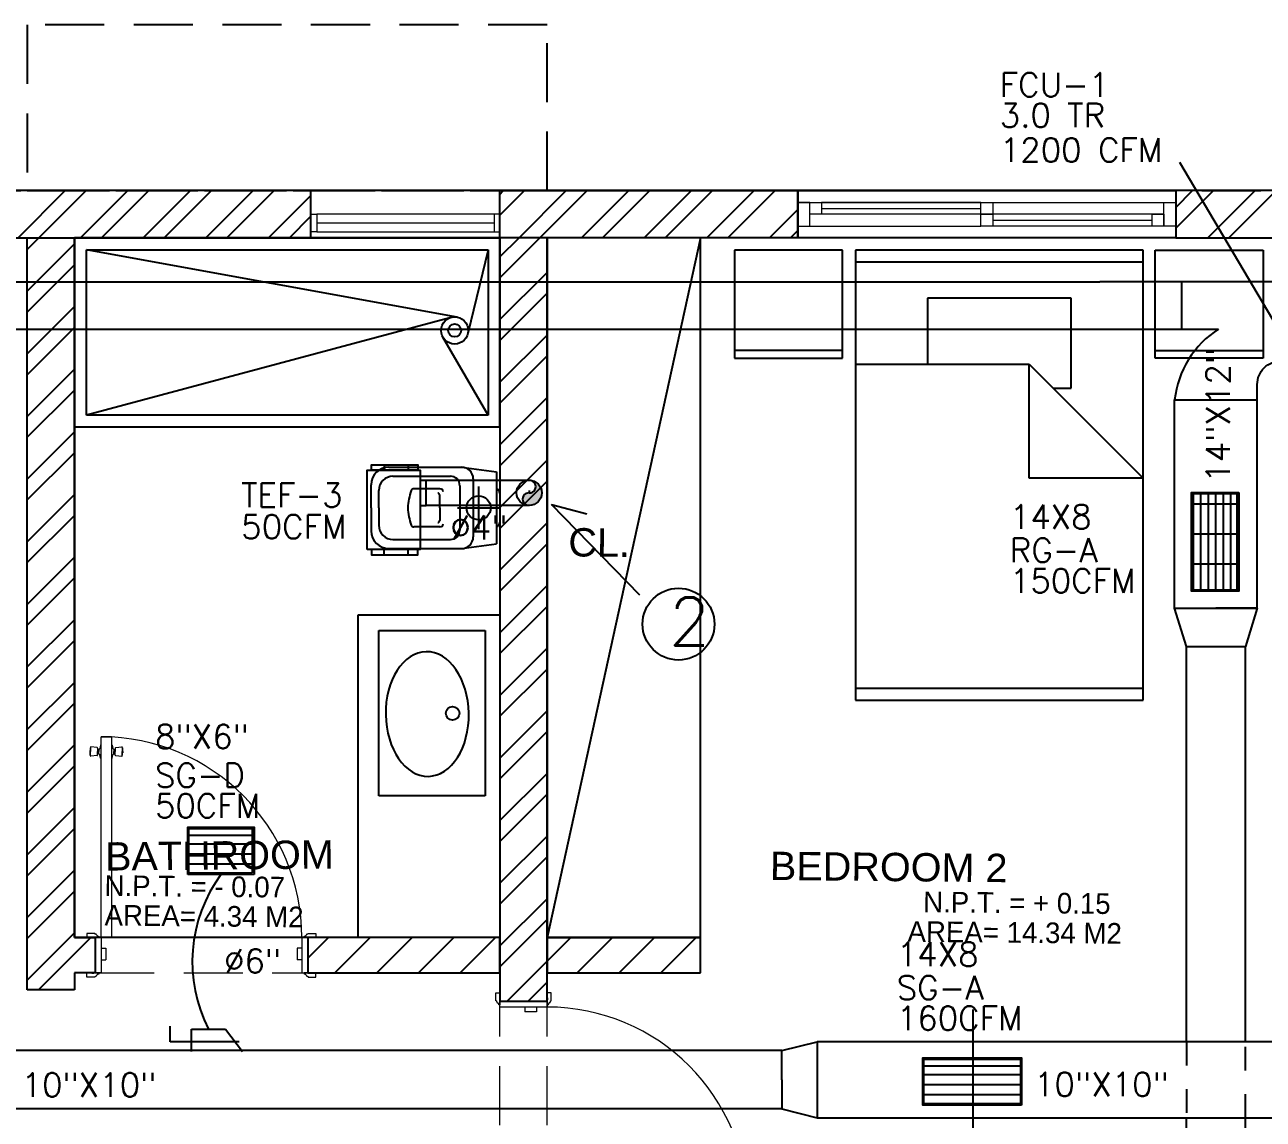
# Model space of a CAD drawing. Header units: millimetres. Extents: x 1591 to 1638, y 1324 to 1492.
# Drawn here: x 1609.23 to 1614.47, y 1455.5 to 1460.13 of the extents above; entities that cross this region are included whole.
import ezdxf

# ---------------------------------------------------------------- set-up
doc = ezdxf.new("R2010")
doc.units = ezdxf.units.MM
doc.linetypes.add('HIDDEN', pattern=[0.375, 0.25, -0.125])
doc.linetypes.add('PLANTAS$0$HIDDEN', pattern=[0.375, 0.25, -0.125])
for name, color, linetype in [('AA', 7, 'Continuous'), ('Li-Proyecciones', 40, 'HIDDEN'), ('Mo-Aparatos Sanitarios', 9, 'Continuous'), ('Mu-0.15', 63, 'Continuous'), ('Mu-0.20', 5, 'Continuous'), ('Mu-Alfeizar', 141, 'Continuous'), ('TEXTS', 1, 'Continuous'), ('Tx-Espacio', 7, 'Continuous')]:
    doc.layers.add(name, color=color, linetype=linetype)
doc.layers.add('Ha-Muros 0.15', color=7, linetype='Continuous', true_color=0x8c8c8c)
doc.layers.add('Ha-Muros 0.20', color=7, linetype='Continuous', true_color=0x8c8c8c)
for name, color, linetype, lineweight in [('JAMBA', 1, 'HIDDEN', 15), ('muro bajo', 123, 'Continuous', 9), ('PUERTAS', 3, 'Continuous', 20), ('Ventanas', 3, 'Continuous', 13)]:
    doc.layers.add(name, color=color, linetype=linetype, lineweight=lineweight)
doc.styles.add('CHICO', font='stylu.ttf')
doc.styles.add('GORDITA', font='swissek.ttf')
doc.styles.add('TEXTS', font='romans9.shx')
doc.linetypes.add('BATTING', pattern='A,0.00254,-2.54,[134,ltypeshp.shx,S=2.54,R=0,X=-2.54,Y=0],-5.08,[134,ltypeshp.shx,S=2.54,R=180,X=2.54,Y=0],-2.54', length=10.16254)

# ---------------------------------------------------------------- blocks, each defined once
blk = doc.blocks.new('A$Cec5ab6e8')
at = {"color": 9, "linetype": 'Continuous', "true_color": 0xc7c8ca, "extrusion": (-3.67388e-16, -1, 0)}
for p, q in [((23.7672, 19.9277), (23.31, 19.9277)), ((23.7672, 19.5026), (23.31, 19.5026)), ((23.31, 19.4705), (23.7672, 19.4705))]:
    blk.add_line(p, q, dxfattribs=at)
at = {"color": 9, "linetype": 'Continuous', "true_color": 0xc7c8ca, "extrusion": (-1, 3.67388e-16, 0)}
for p, q in [((23.31, 19.9277), (23.31, 19.4705)), ((23.31, 19.9277), (23.31, 19.9277)), ((23.7672, 19.9277), (23.7672, 19.9277))]:
    blk.add_line(p, q, dxfattribs=at)
at = {"color": 9, "linetype": 'Continuous', "true_color": 0xc7c8ca}
for p, q in [((23.7672, 19.4705), (23.7672, 19.9277)), ((25.0912, 19.4705), (25.0912, 19.9277))]:
    blk.add_line(p, q, dxfattribs=at)
at = {"color": 9, "true_color": 0xc7c8ca}
for p, q in [((25.0412, 19.9277), (23.822, 19.9277)), ((23.822, 19.9277), (23.822, 18.0227)), ((25.0412, 18.0227), (25.0412, 19.9277)), ((25.0412, 19.8769), (23.822, 19.8769)), ((24.7364, 19.7245), (24.1268, 19.7245)), ((24.1268, 19.7245), (24.1268, 19.4451)), ((24.7364, 19.3435), (24.7364, 19.7245)), ((23.822, 19.4451), (24.5586, 19.4451)), ((24.5586, 19.4451), (25.0412, 18.9625)), ((24.5586, 18.9625), (24.5586, 19.4451)), ((24.6602, 19.3435), (24.7364, 19.3435)), ((21.847, 19.0094), (22.1541, 19.0094)), ((22.1541, 19.0094), (22.302, 18.9894)), ((22.302, 18.9894), (22.302, 18.6844)), ((21.772, 18.8369), (21.772, 18.9344)), ((21.8642, 18.9708), (22.1073, 18.9708)), ((22.1473, 18.9308), (22.1473, 18.743)), ((22.2041, 18.9594), (22.2041, 18.7144)), ((25.0412, 18.9625), (24.5586, 18.9625)), ((21.8042, 18.8369), (21.8042, 18.9108)), ((22.0625, 18.9173), (21.9526, 18.9173)), ((22.0626, 18.8374), (22.0626, 18.8908)), ((22.227, 18.9269), (22.227, 18.7469)), ((22.3166, 18.8982), (22.3166, 18.7757)), ((21.772, 18.8369), (21.772, 18.7394)), ((21.8042, 18.8369), (21.8042, 18.763)), ((22.0626, 18.8364), (22.0626, 18.7831)), ((22.137, 18.8369), (22.317, 18.8369)), ((22.0625, 18.7566), (21.9526, 18.7566)), ((21.8642, 18.703), (22.1073, 18.703)), ((22.1541, 18.6644), (22.302, 18.6844)), ((21.847, 18.6644), (22.1541, 18.6644)), ((23.822, 18.0735), (25.0412, 18.0735)), ((23.822, 18.0227), (25.0412, 18.0227))]:
    blk.add_line(p, q, dxfattribs=at)
at = {"color": 9, "linetype": 'Continuous', "true_color": 0xc7c8ca, "extrusion": (3.67388e-16, -1, 0)}
for p, q in [((25.0912, 19.9277), (25.5484, 19.9277)), ((25.0912, 19.5026), (25.5484, 19.5026)), ((25.5484, 19.4705), (25.0912, 19.4705))]:
    blk.add_line(p, q, dxfattribs=at)
at = {"color": 9, "linetype": 'Continuous', "true_color": 0xc7c8ca, "extrusion": (1, 3.67388e-16, 0)}
for p, q in [((25.0912, 19.9277), (25.0912, 19.9277)), ((25.5484, 19.9277), (25.5484, 19.4705)), ((25.5484, 19.9277), (25.5484, 19.9277))]:
    blk.add_line(p, q, dxfattribs=at)
at = {"color": 9, "true_color": 0xc7c8ca}
blk.add_circle((22.227, 18.8369), 0.051, dxfattribs=at)
for centre, radius, start, end in [((21.847, 18.9344), 0.075, 90, 180), ((22.1541, 18.9594), 0.05, 0, 90), ((21.8642, 18.9108), 0.06, 90, 180), ((22.1073, 18.9308), 0.04, 0, 90), ((22.2781, 18.8076), 0.3525, 162.9925, 175.1733), ((21.9526, 18.904), 0.0133, 90, 150), ((22.0544, 18.8908), 0.00815, 0.1738, 93.7164), ((22.0635, 18.9047), 0.0126, 0, 94.5391), ((22.2948, 18.8962), 0.0219, 5.0287, 70.7983), ((22.2781, 18.8663), 0.3525, 184.8267, 197.0075), ((22.0544, 18.7831), 0.00815, 266.2836, 359.8262), ((22.2948, 18.7776), 0.0219, 289.2017, 354.9713), ((21.847, 18.7394), 0.075, 180, 270), ((21.8642, 18.763), 0.06, 180, 270), ((21.9526, 18.7699), 0.0133, 210, 270), ((22.0635, 18.7692), 0.0126, 265.4609, 0), ((22.1073, 18.743), 0.04, 270, 0), ((22.1541, 18.7144), 0.05, 270, 0)]:
    blk.add_arc(centre, radius, start, end, dxfattribs=at)
at = {"layer": 'Defpoints', "color": 9, "true_color": 0xc7c8ca}
for p, q in [((29.8386, 20.18), (17.0386, 20.18)), ((20.516, 17.0179), (20.516, 19.9799)), ((20.516, 19.9799), (22.317, 19.9799)), ((22.317, 19.9799), (22.317, 17.0179)), ((22.317, 17.0179), (20.516, 17.0179))]:
    blk.add_line(p, q, dxfattribs=at)
at = {"layer": 'Ha-Muros 0.15', "color": 9, "linetype": 'Continuous', "true_color": 0xc7c8ca}
for p, q in [((21.5033, 16.9297, 0), (21.5915, 17.0179, 0)), ((21.6185, 16.8681, 0), (21.7682, 17.0179, 0)), ((21.7952, 16.8681, 0), (21.9449, 17.0178, 0)), ((21.9719, 16.868, 0), (22.1216, 17.0177, 0)), ((22.1486, 16.8679, 0), (22.2983, 17.0177, 0)), ((22.517, 16.9172, 0), (22.6177, 17.0179, 0)), ((22.6447, 16.8681, 0), (22.7944, 17.0178, 0)), ((22.8214, 16.868, 0), (22.9711, 17.0177, 0)), ((22.9981, 16.868, 0), (23.1478, 17.0177, 0))]:
    blk.add_line(p, q, dxfattribs=at)
at = {"layer": 'Ha-Muros 0.20', "color": 9, "linetype": 'Continuous', "true_color": 0xc7c8ca}
for p, q in [((20.2766, 19.9799, 0), (20.4766, 20.1799, 0)), ((20.365, 19.9799, 0), (20.565, 20.1799, 0)), ((20.5417, 19.9799, 0), (20.7417, 20.1799, 0)), ((20.6301, 19.9799, 0), (20.8301, 20.1799, 0)), ((20.8069, 19.9799, 0), (21.0069, 20.1799, 0)), ((20.8953, 19.9799, 0), (21.0953, 20.1799, 0)), ((21.0721, 19.9799, 0), (21.2721, 20.1799, 0)), ((21.1605, 19.9799, 0), (21.3605, 20.1799, 0)), ((21.3372, 19.9799, 0), (21.517, 20.1597, 0)), ((22.317, 20.1642, 0), (22.3327, 20.1799, 0)), ((22.317, 20.0758, 0), (22.4211, 20.1799, 0)), ((22.3979, 19.9799, 0), (22.5979, 20.1799, 0)), ((22.4863, 19.9799, 0), (22.6863, 20.1799, 0)), ((22.6631, 19.9799, 0), (22.8631, 20.1799, 0)), ((22.7514, 19.9799, 0), (22.9514, 20.1799, 0)), ((22.9282, 19.9799, 0), (23.1282, 20.1799, 0)), ((23.0166, 19.9799, 0), (23.2166, 20.1799, 0)), ((23.1934, 19.9799, 0), (23.3934, 20.1799, 0)), ((23.2818, 19.9799, 0), (23.4818, 20.1799, 0)), ((25.1788, 20.1091, 0), (25.2495, 20.1799, 0)), ((25.1788, 20.0208, 0), (25.3379, 20.1799, 0)), ((25.3147, 19.9799, 0), (25.5147, 20.1799, 0)), ((25.4031, 19.9799, 0), (25.6031, 20.1799, 0)), ((23.4586, 19.9799, 0), (23.5788, 20.1001, 0)), ((21.4256, 19.9799, 0), (21.517, 20.0713, 0)), ((20.316, 19.931, 0), (20.365, 19.9799, 0)), ((22.317, 19.899, 0), (22.3979, 19.9799, 0)), ((22.317, 19.8106, 0), (22.4863, 19.9799, 0)), ((23.5469, 19.9799, 0), (23.5788, 20.0117, 0)), ((20.316, 19.7542, 0), (20.516, 19.9542, 0)), ((20.316, 19.6658, 0), (20.516, 19.8658, 0)), ((22.317, 19.6339, 0), (22.517, 19.8339, 0)), ((22.317, 19.5455, 0), (22.517, 19.7455, 0)), ((20.316, 19.489, 0), (20.516, 19.689, 0)), ((20.316, 19.4006, 0), (20.516, 19.6006, 0)), ((22.317, 19.3687, 0), (22.517, 19.5687, 0)), ((22.317, 19.2803, 0), (22.517, 19.4803, 0)), ((20.316, 19.2239, 0), (20.516, 19.4239, 0)), ((20.316, 19.1355, 0), (20.516, 19.3355, 0)), ((22.317, 19.1035, 0), (22.517, 19.3035, 0)), ((22.317, 19.0151, 0), (22.517, 19.2151, 0)), ((20.316, 18.9587, 0), (20.516, 19.1587, 0)), ((20.316, 18.8703, 0), (20.516, 19.0703, 0)), ((22.317, 18.8384, 0), (22.517, 19.0384, 0)), ((22.317, 18.75, 0), (22.517, 18.95, 0)), ((20.316, 18.6935, 0), (20.516, 18.8935, 0)), ((20.316, 18.6052, 0), (20.516, 18.8052, 0)), ((22.317, 18.5732, 0), (22.517, 18.7732, 0)), ((22.317, 18.4848, 0), (22.517, 18.6848, 0)), ((20.316, 18.4284, 0), (20.516, 18.6284, 0)), ((20.316, 18.34, 0), (20.516, 18.54, 0)), ((22.317, 18.308, 0), (22.517, 18.508, 0)), ((22.317, 18.2197, 0), (22.517, 18.4197, 0)), ((20.316, 18.1632, 0), (20.516, 18.3632, 0)), ((20.316, 18.0748, 0), (20.516, 18.2748, 0)), ((22.317, 18.0429, 0), (22.517, 18.2429, 0)), ((22.317, 17.9545, 0), (22.517, 18.1545, 0)), ((20.316, 17.8981, 0), (20.516, 18.098, 0)), ((20.316, 17.8097, 0), (20.516, 18.0097, 0)), ((22.317, 17.7777, 0), (22.517, 17.9777, 0)), ((22.317, 17.6893, 0), (22.517, 17.8893, 0)), ((20.316, 17.6329, 0), (20.516, 17.8329, 0)), ((20.316, 17.5445, 0), (20.516, 17.7445, 0)), ((22.317, 17.5125, 0), (22.517, 17.7125, 0)), ((22.317, 17.4242, 0), (22.517, 17.6242, 0)), ((20.316, 17.3677, 0), (20.516, 17.5677, 0)), ((20.316, 17.2793, 0), (20.516, 17.4793, 0)), ((22.317, 17.2474, 0), (22.517, 17.4474, 0)), ((22.317, 17.159, 0), (22.517, 17.359, 0)), ((20.316, 17.1026, 0), (20.516, 17.3026, 0)), ((20.316, 17.0142, 0), (20.516, 17.2142, 0)), ((22.317, 16.9822, 0), (22.517, 17.1822, 0)), ((22.317, 16.8938, 0), (22.517, 17.0938, 0)), ((20.316, 16.8374, 0), (20.516, 17.0374, 0)), ((20.3635, 16.7964, 0), (20.585, 17.0179, 0)), ((22.3483, 16.7484, 0), (22.517, 16.9171, 0)), ((22.4367, 16.7484, 0), (22.517, 16.8287, 0))]:
    blk.add_line(p, q, dxfattribs=at)
at = {"layer": 'JAMBA', "color": 9, "true_color": 0xc7c8ca}
for p, q in [((20.6016, 17.0354), (20.5684, 17.0354)), ((20.5684, 17.0354), (20.5684, 17.0179)), ((20.5684, 17.0179), (20.587, 17.0179)), ((20.587, 17.0179), (20.5886, 17.0195)), ((20.5886, 17.0195), (20.5973, 17.0195)), ((20.5973, 17.0195), (20.5992, 17.0179)), ((20.5992, 17.0179), (20.6183, 17.0179)), ((20.6016, 17.0326), (20.6016, 17.0354)), ((20.6183, 17.0179), (20.6183, 17.0227)), ((21.4883, 17.0179), (21.4883, 17.0227)), ((21.5073, 17.0179), (21.4883, 17.0179)), ((21.505, 17.0326), (21.505, 17.0354)), ((21.505, 17.0354), (21.5382, 17.0354)), ((21.5093, 17.0195), (21.5073, 17.0179)), ((21.5179, 17.0195), (21.5093, 17.0195)), ((21.5195, 17.0179), (21.5179, 17.0195)), ((21.5382, 17.0179), (21.5195, 17.0179)), ((21.5382, 17.0354), (21.5382, 17.0179)), ((20.5684, 16.8505), (20.5684, 16.8679)), ((20.5684, 16.8679), (20.587, 16.8679)), ((20.6016, 16.8505), (20.5684, 16.8505)), ((20.587, 16.8679), (20.5886, 16.8664)), ((20.5886, 16.8664), (20.5973, 16.8664)), ((20.5973, 16.8664), (20.5992, 16.8679)), ((20.5992, 16.8679), (20.6183, 16.8679)), ((20.6016, 16.8533), (20.6016, 16.8505)), ((20.6183, 16.8679), (20.6183, 16.8632)), ((21.5073, 16.8679), (21.4883, 16.8679)), ((21.4883, 16.8679), (21.4883, 16.8632)), ((21.505, 16.8533), (21.505, 16.8505)), ((21.505, 16.8505), (21.5382, 16.8505)), ((21.5093, 16.8664), (21.5073, 16.8679)), ((21.5179, 16.8664), (21.5093, 16.8664)), ((21.5195, 16.8679), (21.5179, 16.8664)), ((21.5382, 16.8679), (21.5195, 16.8679)), ((21.5382, 16.8505), (21.5382, 16.8679)), ((22.2996, 16.75), (22.2996, 16.7833)), ((22.2996, 16.7833), (22.317, 16.7833)), ((22.317, 16.7833), (22.317, 16.7646)), ((22.5345, 16.7833), (22.517, 16.7833)), ((22.517, 16.7833), (22.517, 16.7646)), ((22.5345, 16.75), (22.5345, 16.7833)), ((22.3023, 16.75), (22.2996, 16.75)), ((22.317, 16.7334), (22.3123, 16.7334)), ((22.317, 16.7646), (22.3154, 16.763)), ((22.3154, 16.763), (22.3154, 16.7544)), ((22.3154, 16.7544), (22.317, 16.7524)), ((22.317, 16.7524), (22.317, 16.7334)), ((22.517, 16.7646), (22.5186, 16.763)), ((22.5186, 16.7544), (22.517, 16.7524)), ((22.517, 16.7524), (22.517, 16.7334)), ((22.517, 16.7334), (22.5218, 16.7334)), ((22.5186, 16.763), (22.5186, 16.7544)), ((22.5317, 16.75), (22.5345, 16.75))]:
    blk.add_line(p, q, dxfattribs=at)
for centre, radius, start, end in [((20.6028, 17.0251), 0.00758, 16.399, 99.136), ((20.6185, 17.0327), 0.00997, 212.7151, 268.8935), ((21.4881, 17.0327), 0.00997, 271.1065, 327.2849), ((21.5038, 17.0251), 0.00758, 80.864, 163.601), ((20.6028, 16.8607), 0.00758, 260.864, 343.601), ((20.6185, 16.8532), 0.00997, 91.1065, 147.2849), ((21.4881, 16.8532), 0.00997, 32.7151, 88.8935), ((21.5038, 16.8607), 0.00758, 196.399, 279.136), ((22.3098, 16.7488), 0.00758, 170.864, 253.601), ((22.3023, 16.7332), 0.00997, 1.1065, 57.2849), ((22.5318, 16.7332), 0.00997, 122.7151, 178.8935), ((22.5242, 16.7488), 0.00758, 286.399, 9.136)]:
    blk.add_arc(centre, radius, start, end, dxfattribs=at)
at = {"layer": 'Li-Proyecciones', "color": 9, "true_color": 0xc7c8ca}
for p, q in [((22.517, 20.8822), (20.316, 20.8822)), ((20.316, 20.8822), (20.316, 20.18)), ((22.517, 20.18), (22.517, 20.8822)), ((17.0386, 20.1799), (27.812, 20.18)), ((17.0386, 20.1799, 0), (27.6274, 20.18, 0)), ((20.316, 20.18), (22.517, 20.18))]:
    blk.add_line(p, q, dxfattribs=at)
at = {"layer": 'Mo-Aparatos Sanitarios', "color": 9, "true_color": 0xc7c8ca}
for p, q in [((22.317, 19.9799), (20.516, 19.9799)), ((20.516, 19.9799), (20.516, 19.1799)), ((22.317, 19.1799), (22.317, 19.9799)), ((23.167, 19.9799), (22.517, 19.9799)), ((22.517, 19.9799), (22.517, 17.0179)), ((23.167, 19.9799), (22.517, 17.0179)), ((23.1665, 17.0179), (23.167, 19.9799)), ((22.1358, 19.6445), (20.566, 19.9299)), ((20.566, 19.9299), (22.267, 19.9299)), ((20.566, 19.2299), (20.566, 19.9299)), ((22.267, 19.9299), (22.1815, 19.5744)), ((22.267, 19.9299), (22.267, 19.2299)), ((22.1107, 19.6435), (20.566, 19.2299)), ((22.267, 19.2299), (22.0758, 19.559)), ((22.267, 19.2299), (20.566, 19.2299)), ((20.516, 19.1799), (22.317, 19.1799)), ((21.717, 17.0179), (21.717, 18.3835)), ((21.717, 18.3835), (22.317, 18.3835)), ((22.317, 18.3835), (22.317, 17.534)), ((21.8044, 17.6181), (21.8044, 18.3181)), ((21.8044, 18.3181), (22.2544, 18.3181)), ((22.2544, 18.3181), (22.2544, 17.6181)), ((22.2544, 17.6181), (21.8044, 17.6181)), ((22.517, 17.0179), (23.1665, 17.0179))]:
    blk.add_line(p, q, dxfattribs=at)
for centre, radius in [((22.1255, 19.5879), 0.0575), ((22.1255, 19.5879), 0.0575), ((22.1255, 19.5879), 0.0275), ((22.1168, 17.9672), 0.0287)]:
    blk.add_circle(centre, radius, dxfattribs=at)
at = {"layer": 'Mo-Aparatos Sanitarios', "color": 9, "true_color": 0xc7c8ca, "extrusion": (0, 0, -1)}
blk.add_ellipse((22.0094, 17.964, 0.4739), major_axis=(-0.0046, 0.2639), ratio=0.667107, dxfattribs=at)
at = {"layer": 'Mu-0.15', "color": 9, "true_color": 0xc7c8ca}
for p, q in [((22.317, 17.0179), (21.5033, 17.0179)), ((21.5033, 17.0179), (21.5033, 16.8679)), ((22.317, 16.8679), (22.317, 17.0179)), ((23.1665, 17.0177), (22.517, 17.0179)), ((22.517, 17.0179), (22.517, 16.8682)), ((23.1665, 16.8679), (23.1665, 17.0177)), ((21.5033, 16.8679), (22.3157, 16.8679)), ((22.517, 16.8682), (23.1665, 16.8679))]:
    blk.add_line(p, q, dxfattribs=at)
at = {"layer": 'Mu-0.20', "color": 9, "true_color": 0xc7c8ca}
for p, q in [((21.517, 20.1799), (19.2483, 20.1799)), ((21.517, 19.9799), (21.517, 20.1799)), ((22.317, 19.9799), (22.317, 20.1799)), ((22.317, 20.1799), (23.5788, 20.1799)), ((23.5788, 20.1799), (23.5788, 19.9799)), ((25.1788, 20.1799), (25.1788, 19.9799)), ((29.8386, 20.1799), (25.1788, 20.1799)), ((19.2483, 19.9799), (21.517, 19.9799)), ((20.316, 16.7964), (20.316, 19.9799)), ((20.316, 19.9799), (20.516, 19.9799)), ((20.516, 19.9799), (20.516, 17.0179)), ((22.517, 19.9799), (22.317, 19.9799)), ((22.317, 19.9799), (22.317, 16.7484)), ((23.5788, 19.9799), (22.317, 19.9799)), ((22.517, 16.7484), (22.517, 19.9799)), ((25.1788, 19.9799), (29.8386, 19.9799)), ((20.516, 17.0179), (20.6033, 17.0179)), ((20.6033, 17.0179), (20.6033, 16.8679)), ((20.6033, 16.8679), (20.516, 16.8679)), ((20.516, 16.8679), (20.516, 16.7964)), ((20.516, 16.7964), (20.316, 16.7964)), ((22.317, 16.7484), (22.517, 16.7484))]:
    blk.add_line(p, q, dxfattribs=at)
at = {"layer": 'Mu-Alfeizar', "color": 9, "true_color": 0xc7c8ca}
for p, q in [((23.5788, 20.1799), (25.1788, 20.1799)), ((23.5788, 19.9799), (23.5788, 20.1799)), ((25.1788, 20.1799), (25.1788, 19.9799)), ((25.1788, 19.9799), (23.5788, 19.9799))]:
    blk.add_line(p, q, dxfattribs=at)
at = {"layer": 'muro bajo', "color": 9, "true_color": 0xc7c8ca}
for p, q in [((21.517, 20.1799), (22.317, 20.1799)), ((21.517, 19.9799), (22.317, 19.9799))]:
    blk.add_line(p, q, dxfattribs=at)
at = {"layer": 'PUERTAS', "color": 9, "true_color": 0xc7c8ca}
for p, q in [((20.626, 17.832), (20.6232, 17.8184)), ((20.6283, 17.834), (20.628, 17.834)), ((20.6283, 17.0179), (20.6283, 17.8679)), ((20.6283, 17.8679), (20.6733, 17.8679)), ((20.6733, 17.0179), (20.6733, 17.8679)), ((20.6733, 17.834), (20.6736, 17.834)), ((20.6756, 17.832), (20.6784, 17.8184)), ((20.5822, 17.8101), (20.5816, 17.8101)), ((20.5816, 17.8049), (20.5816, 17.8101)), ((20.5816, 17.8049), (20.5816, 17.7996)), ((20.5822, 17.7996), (20.5816, 17.7996)), ((20.5833, 17.8205), (20.5822, 17.8205)), ((20.5822, 17.8205), (20.5822, 17.8049)), ((20.5822, 17.7893), (20.5822, 17.8049)), ((20.5833, 17.7893), (20.5822, 17.7893)), ((20.5833, 17.8227), (20.5833, 17.8049)), ((20.5833, 17.7871), (20.5833, 17.8049)), ((20.6115, 17.8219), (20.5855, 17.8246)), ((20.6115, 17.7879), (20.5855, 17.7851)), ((20.6133, 17.8199), (20.6133, 17.8049)), ((20.6133, 17.816), (20.6135, 17.816)), ((20.6133, 17.7899), (20.6133, 17.8049)), ((20.6133, 17.7937), (20.6135, 17.7937)), ((20.6155, 17.814), (20.6155, 17.8049)), ((20.6194, 17.8138), (20.6155, 17.8138)), ((20.6155, 17.7957), (20.6155, 17.8049)), ((20.6194, 17.796), (20.6155, 17.796)), ((20.6194, 17.8142), (20.6194, 17.8049)), ((20.6194, 17.7956), (20.6194, 17.8049)), ((20.6213, 17.8162), (20.6214, 17.8162)), ((20.6213, 17.7936), (20.6214, 17.7936)), ((20.6232, 17.8184), (20.6232, 17.8182)), ((20.6232, 17.7913), (20.6232, 17.7916)), ((20.626, 17.7778), (20.6232, 17.7913)), ((20.6756, 17.7778), (20.6784, 17.7913)), ((20.6784, 17.8184), (20.6784, 17.8182)), ((20.6784, 17.7913), (20.6784, 17.7916)), ((20.6803, 17.8162), (20.6802, 17.8162)), ((20.6803, 17.7936), (20.6802, 17.7936)), ((20.6821, 17.8142), (20.6821, 17.8049)), ((20.6821, 17.8138), (20.6861, 17.8138)), ((20.6821, 17.7956), (20.6821, 17.8049)), ((20.6821, 17.796), (20.6861, 17.796)), ((20.6861, 17.814), (20.6861, 17.8049)), ((20.6861, 17.7957), (20.6861, 17.8049)), ((20.6883, 17.816), (20.6881, 17.816)), ((20.6883, 17.7937), (20.6881, 17.7937)), ((20.6883, 17.8199), (20.6883, 17.8049)), ((20.6883, 17.7899), (20.6883, 17.8049)), ((20.6901, 17.8219), (20.7161, 17.8246)), ((20.6901, 17.7879), (20.7161, 17.7851)), ((20.7183, 17.8227), (20.7183, 17.8049)), ((20.7183, 17.8205), (20.7193, 17.8205)), ((20.7183, 17.7871), (20.7183, 17.8049)), ((20.7183, 17.7893), (20.7193, 17.7893)), ((20.7193, 17.8205), (20.7193, 17.8049)), ((20.7193, 17.8101), (20.7199, 17.8101)), ((20.7193, 17.7893), (20.7193, 17.8049)), ((20.7193, 17.7996), (20.7199, 17.7996)), ((20.7199, 17.8049), (20.7199, 17.8101)), ((20.7199, 17.8049), (20.7199, 17.7996)), ((20.6283, 17.7758), (20.628, 17.7758)), ((20.6733, 17.7758), (20.6736, 17.7758)), ((20.6033, 17.0179), (20.6283, 17.0179)), ((20.6033, 17.0179), (20.6033, 16.8679)), ((20.6283, 17.0179), (20.6733, 17.0179)), ((20.6283, 17.0179), (20.6283, 16.8679)), ((21.4783, 17.0179), (21.4783, 16.8679)), ((21.5033, 17.0179), (21.4783, 17.0179)), ((21.5033, 17.0179), (21.5033, 16.8679)), ((20.6283, 16.9729), (20.6483, 16.9729)), ((20.6483, 16.9729), (20.6483, 16.9229)), ((21.4783, 16.9729), (21.4583, 16.9729)), ((21.4583, 16.9729), (21.4583, 16.9229)), ((20.6283, 16.9229), (20.6483, 16.9229)), ((21.4783, 16.9229), (21.4583, 16.9229)), ((20.6283, 16.8679), (20.6033, 16.8679)), ((21.4783, 16.8679), (21.5033, 16.8679)), ((22.517, 16.7484), (22.317, 16.7484)), ((22.317, 16.7234), (22.317, 16.7484)), ((22.517, 16.7484), (22.517, 16.7234)), ((22.517, 16.7234), (22.317, 16.7234)), ((22.422, 16.7234), (22.422, 16.7034)), ((22.472, 16.7034), (22.422, 16.7034)), ((22.472, 16.7234), (22.472, 16.7034))]:
    blk.add_line(p, q, dxfattribs=at)
at = {"layer": 'PUERTAS', "color": 9, "linetype": 'HIDDEN', "true_color": 0xc7c8ca}
for p, q in [((20.6033, 17.0179), (21.5033, 17.0179)), ((20.6033, 16.8679), (21.5033, 16.8679)), ((22.317, 15.8484), (22.317, 16.7484)), ((22.517, 15.8484), (22.517, 16.7484))]:
    blk.add_line(p, q, dxfattribs=at)
at = {"layer": 'PUERTAS', "color": 9, "true_color": 0xc7c8ca}
for centre, radius, start, end in [((20.628, 17.832), 0.002, 90, 180), ((20.6283, 17.0179), 0.85, 0, 90), ((20.6736, 17.832), 0.002, 0, 90), ((20.5853, 17.8227), 0.002, 83.9236, 180), ((20.5853, 17.7871), 0.002, 180, 276.0764), ((20.6113, 17.8199), 0.002, 0, 83.9236), ((20.6113, 17.7899), 0.002, 276.0764, 360), ((20.6135, 17.814), 0.002, 0, 90), ((20.6135, 17.7957), 0.002, 270, 0), ((20.6214, 17.8142), 0.002, 95.2572, 180), ((20.6214, 17.7956), 0.002, 180, 264.7428), ((20.6212, 17.8182), 0.002, 275.2572, 0), ((20.6212, 17.7916), 0.002, 0, 84.7428), ((20.628, 17.7778), 0.002, 180, 270), ((20.6736, 17.7778), 0.002, 270, 0), ((20.6804, 17.8182), 0.002, 180, 264.7428), ((20.6804, 17.7916), 0.002, 95.2572, 180), ((20.6801, 17.8142), 0.002, 0, 84.7428), ((20.6801, 17.7956), 0.002, 275.2572, 0), ((20.6881, 17.814), 0.002, 90, 180), ((20.6881, 17.7957), 0.002, 180, 270), ((20.6903, 17.8199), 0.002, 96.0764, 180), ((20.6903, 17.7899), 0.002, 180, 263.9236), ((20.7163, 17.8227), 0.002, 0, 96.0764), ((20.7163, 17.7871), 0.002, 263.9236, 0), ((22.517, 15.8734), 0.85, 0, 90)]:
    blk.add_arc(centre, radius, start, end, dxfattribs=at)
at = {"layer": 'Ventanas', "color": 9, "true_color": 0xc7c8ca}
for p, q in [((23.6288, 20.1299), (23.5788, 20.1299)), ((23.5788, 20.1299), (23.5788, 20.0299)), ((23.5788, 20.1299), (25.1788, 20.1299)), ((23.6288, 20.0299), (23.6288, 20.1299)), ((23.6288, 20.0799), (23.6288, 20.1299)), ((23.6288, 20.1299), (23.6788, 20.1299)), ((24.3538, 20.1299), (23.6788, 20.1299)), ((23.6788, 20.1299), (23.6788, 20.0799)), ((23.6788, 20.1049), (24.3538, 20.1049)), ((24.3538, 20.0799), (24.3538, 20.1299)), ((24.3538, 20.1299), (24.4038, 20.1299)), ((24.4038, 20.1299), (24.4038, 20.0799)), ((25.1288, 20.0299), (25.1288, 20.1299)), ((25.1288, 20.1299), (25.1788, 20.1299)), ((25.1788, 20.1299), (25.1788, 20.0299)), ((21.517, 20.0799), (21.542, 20.0799)), ((21.517, 20.0049), (21.517, 20.0799)), ((21.542, 20.0799), (21.542, 20.0049)), ((22.292, 20.0799), (21.542, 20.0799)), ((22.292, 20.0424), (21.542, 20.0424)), ((22.317, 20.0799), (22.292, 20.0799)), ((22.292, 20.0799), (22.292, 20.0049)), ((22.317, 20.0049), (22.317, 20.0799)), ((23.6788, 20.0799), (23.6288, 20.0799)), ((24.3538, 20.0799), (23.6788, 20.0799)), ((24.3538, 20.0299), (24.3538, 20.0799)), ((24.3538, 20.0799), (24.4038, 20.0799)), ((24.4038, 20.0799), (24.3538, 20.0799)), ((25.1288, 20.0799), (24.4038, 20.0799)), ((24.4038, 20.0799), (24.4038, 20.0299)), ((24.4038, 20.0549), (25.0788, 20.0549)), ((25.0788, 20.0299), (25.0788, 20.0799)), ((25.0788, 20.0799), (25.1288, 20.0799)), ((25.1288, 20.0799), (25.1288, 20.0299)), ((21.542, 20.0049), (21.517, 20.0049)), ((21.542, 20.0049), (22.292, 20.0049)), ((22.292, 20.0049), (22.317, 20.0049)), ((23.5788, 20.0299), (23.6288, 20.0299)), ((23.6288, 20.0299), (24.3538, 20.0299)), ((24.4038, 20.0299), (24.3538, 20.0299)), ((25.0788, 20.0299), (24.4038, 20.0299)), ((25.1288, 20.0299), (25.0788, 20.0299)), ((25.1788, 20.0299), (25.1288, 20.0299))]:
    blk.add_line(p, q, dxfattribs=at)
at = {"layer": 'Tx-Espacio', "color": 9, "true_color": 0xc7c8ca}
for s, height, rotation, style, p in [('CL.', 0.12, 359.4623, 'GORDITA', (22.6062, 18.6315)), ('BATHROOM', 0.12, 0.5377, 'GORDITA', (20.6458, 17.301)), ('BEDROOM 2', 0.12, 359.4623, 'GORDITA', (23.4598, 17.2613)), ('N.P.T. = - 0.07', 0.087521, 359.4623, 'CHICO', (20.6426, 17.1941)), ('N.P.T. = + 0.15', 0.087521, 359.4623, 'CHICO', (24.1088, 17.1248)), ('AREA= 4.34 M2', 0.087521, 359.4623, 'CHICO', (20.6427, 17.0687)), ('AREA= 14.34 M2', 0.087521, 359.4623, 'CHICO', (24.0426, 16.9997))]:
    blk.add_text(s, height=height, rotation=rotation, dxfattribs=dict(at, style=style)).set_placement(p)
blk = doc.blocks.new('A$Cb55f59c1')
at = {"layer": 'AA', "color": 5}
for p, q in [((0.004, 0.1668), (0.4139, 0.1668)), ((0.004, 0.1289), (0.4139, 0.1289)), ((0.004, 0.0867), (0.4139, 0.0867)), ((0.004, 0.0444), (0.4139, 0.0444)), ((0.004, 0.0065), (0.4139, 0.0065))]:
    blk.add_line(p, q, dxfattribs=at)
blk.add_lwpolyline([(0.4176, 0), (0, 0), (0, 0.1995), (0.4176, 0.1995)], close=True, dxfattribs=at)
blk.add_lwpolyline([(0.004, 0.0065), (0.004, 0.1948), (0.4139, 0.1948), (0.4139, 0.0065)], dxfattribs=at)
blk = doc.blocks.new('A$C30de51d2')
at = {"layer": 'AA', "color": 5}
for p, q in [((0.004, 0.1668), (0.2734, 0.1668)), ((0.004, 0.1289), (0.2734, 0.1289)), ((0.004, 0.0867), (0.2734, 0.0867)), ((0.2815, 0), (0, 0)), ((0.004, 0.0444), (0.2734, 0.0444)), ((0.004, 0.0065), (0.2734, 0.0065))]:
    blk.add_line(p, q, dxfattribs=at)
for points in [[(0, 0), (0, 0.1995), (0.2815, 0.1995), (0.2815, 0)], [(0.004, 0.0065), (0.004, 0.1948), (0.2734, 0.1948), (0.2734, 0.0065)]]:
    blk.add_lwpolyline(points, dxfattribs=at)
blk = doc.blocks.new('A$C5b3ca6d0')
at = {"layer": 'AA'}
h = blk.add_hatch(dxfattribs=at)
h.set_pattern_fill('GRATE', color=6, scale=0.04)
h.set_pattern_definition([(0, (-1630.790977, -1441.678545), (0, 0.03175), []), (90, (-1630.79098, -1441.67854), (-0.127, 8e-18), [])])
h.paths.add_polyline_path([(0.004, 0.0065), (0.4139, 0.0065), (0.4139, 0.1948), (0.004, 0.1948)])
at = {"layer": 'AA', "color": 6}
blk.add_line((0.004, 0.0065), (0.4139, 0.0065), dxfattribs=at)
blk.add_lwpolyline([(0.4176, 0), (0, 0), (0, 0.1995), (0.4176, 0.1995)], close=True, dxfattribs=at)
blk.add_lwpolyline([(0.004, 0.0065), (0.004, 0.1948), (0.4139, 0.1948), (0.4139, 0.0065)], dxfattribs=at)
blk = doc.blocks.new('A$Cbe45ca83')
at = {"layer": 'AA', "color": 116, "true_color": 0x136734}
for p, q in [((0, 0.0909), (0.0127, 0.0909)), ((0.2127, 0.0909), (0.2001, 0.0909)), ((0, 0.0347), (0.0127, 0.0347)), ((0.2127, 0.0347), (0.2001, 0.0347))]:
    blk.add_line(p, q, dxfattribs=at)
for points in [[(0.0127, 0.1206), (0, 0.1206), (0, 0.0113), (0.0127, 0.0113)], [(0.0127, 0.1313), (0.2001, 0.1313), (0.2001, 0.0059), (0.0127, 0.0059)], [(0.2001, 0.1206), (0.2127, 0.1206), (0.2127, 0.0113), (0.2001, 0.0113)], [(0.1754, 0.0059), (0.1169, 0.0059), (0.1169, -0.0082), (0.1754, -0.0082)]]:
    blk.add_lwpolyline(points, close=True, dxfattribs=at)

msp = doc.modelspace()

# ---------------------------------------------------------------- hatches: boundary and pattern name
at = {"layer": 'AA'}
h = msp.add_hatch(color=1, dxfattribs=at)
h.dxf.hatch_style = 1
h.paths.add_polyline_path([(1611.40644, 1458.11731, 0.5894434), (1611.36879, 1458.2025, -0.8034963), (1611.3731, 1458.15065)])
h.paths.add_polyline_path([(1611.40644, 1458.11731), (1611.3731, 1458.15065, -0.0866635), (1611.36401, 1458.14949, 0.9535484), (1611.35904, 1458.0965, 0.0234959), (1611.36404, 1458.09626, 0.2345796)])

# ---------------------------------------------------------------- linework, layer by layer
for p, q in [((1614.11746, 1459.54983, -0.00001), (1614.85326, 1458.30442, -0.00001)), ((1611.83305, 1457.71669, -0.00001), (1611.45936, 1458.09998, -0.00001)), ((1611.45936, 1458.09998, -0.00001), (1611.60809, 1458.06126, -0.00001)), ((1613.24205, 1455.96149, -0.00001), (1613.24205, 1455.41288, -0.00001)), ((1609.84404, 1455.82479, -0.00001), (1609.84404, 1455.89117, -0.00001)), ((1610.1361, 1455.82479, -0.00001), (1609.84404, 1455.82479, -0.00001))]:
    msp.add_line(p, q, dxfattribs=at)
at = {"layer": 'AA', "color": 6}
for p, q in [((1607.47874, 1459.04306, -0.00001), (1613.7802, 1459.04306, -0.00001)), ((1615.10215, 1459.04306, -0.00001), (1613.7802, 1459.04306, -0.00001)), ((1614.12695, 1458.84306, -0.00001), (1614.12695, 1459.04306, -0.00001)), ((1607.47874, 1458.84306, -0.00001), (1614.28329, 1458.84306, -0.00001)), ((1614.09715, 1457.66157, -0.00001), (1614.09715, 1458.54306, -0.00001)), ((1614.09715, 1458.54306, -0.00001), (1614.44715, 1458.54306, -0.00001)), ((1614.09715, 1457.66157, -0.00001), (1614.44715, 1457.66157, -0.00001)), ((1614.14715, 1457.49948, -0.00001), (1614.09715, 1457.66157, -0.00001)), ((1614.44715, 1457.66157, -0.00001), (1614.27215, 1457.66157, -0.00001)), ((1614.44715, 1457.66157, -0.00001), (1614.39715, 1457.49948, -0.00001)), ((1614.14715, 1457.49948, -0.00001), (1614.39715, 1457.49948, -0.00001)), ((1614.14715, 1455.82529, -0.00001), (1614.14715, 1457.49948, -0.00001)), ((1614.39715, 1455.82529, -0.00001), (1614.39715, 1457.49948, -0.00001)), ((1614.14715, 1453.19747, -0.00001), (1614.14715, 1455.50356, -0.00001)), ((1614.39715, 1453.14747, -0.00001), (1614.39715, 1455.50356, -0.00001))]:
    msp.add_line(p, q, dxfattribs=at)
at = {"layer": 'AA', "color": 5}
for p, q in [((1609.93472, 1455.78404, -0.00001), (1609.93472, 1455.87847, -0.00001)), ((1609.93472, 1455.87847, -0.00001), (1610.07909, 1455.87847, -0.00001)), ((1610.07909, 1455.87847, -0.00001), (1610.15014, 1455.78404, -0.00001)), ((1612.43391, 1455.78792, -0.00001), (1612.58301, 1455.82529, -0.00001)), ((1612.58301, 1455.82529, -0.00001), (1612.58301, 1455.50356, -0.00001)), ((1612.43391, 1455.78792, -0.00001), (1606.82786, 1455.78792, -0.00001)), ((1612.43391, 1455.66442, -0.00001), (1612.43391, 1455.78792, -0.00001)), ((1612.43391, 1455.66442, -0.00001), (1612.43391, 1455.54092, -0.00001)), ((1612.43391, 1455.54092, -0.00001), (1606.82786, 1455.54092, -0.00001)), ((1612.43391, 1455.54092, -0.00001), (1612.58301, 1455.50356, -0.00001))]:
    msp.add_line(p, q, dxfattribs=at)
at = {"layer": 'AA', "color": 6, "linetype": 'PLANTAS$0$HIDDEN', "ltscale": 0.2}
for p, q in [((1614.14715, 1455.82529, -0.00001), (1614.14715, 1455.50356, -0.00001)), ((1614.39715, 1455.50356, -0.00001), (1614.39715, 1455.82529, -0.00001))]:
    msp.add_line(p, q, dxfattribs=at)
at = {"layer": 'AA', "color": 6, "elevation": -0.00001}
msp.add_lwpolyline([(1614.44715, 1457.66157), (1614.44715, 1458.60817, -0.4142136), (1614.54715, 1458.70817), (1615.10215, 1458.70817), (1615.10215, 1459.04306)], format="xyb", dxfattribs=at)
at = {"layer": 'AA', "color": 1, "elevation": -0.00001}
for points in [[(1611.36404, 1458.09626), (1610.92824, 1458.09626), (1610.92824, 1458.20271), (1611.36404, 1458.20271)], [(1611.36404, 1458.15971), (1611.36404, 1458.14948)]]:
    msp.add_lwpolyline(points, dxfattribs=at)
at = {"layer": 'AA', "color": 5, "elevation": -0.00001}
msp.add_lwpolyline([(1612.58301, 1455.50356), (1614.83516, 1455.50356), (1614.83516, 1455.82529), (1612.58301, 1455.82529)], dxfattribs=at)
at = {"layer": 'AA', "color": 1}
msp.add_circle((1611.36404, 1458.14948, -0.00001), 0.05322, dxfattribs=at)
at = {"layer": 'AA', "color": 0}
msp.add_circle((1611.99655, 1457.59376, -0.00001), 0.1521, dxfattribs=at)
at = {"layer": 'AA', "color": 6}
msp.add_arc((1614.50187, 1458.49968, -0.00001), 0.40704, 122.47874, 173.88231, dxfattribs=at)
at = {"layer": 'AA', "color": 1}
for centre, start, end in [((1611.36523, 1458.1761, -0.00001), 267.43733, 92.56267), ((1611.36279, 1458.12287, -0.00001), 87.30806, 272.69194)]:
    msp.add_arc(centre, 0.02664, start, end, dxfattribs=at)
at = {"layer": 'AA', "color": 5, "linetype": 'BATTING', "ltscale": 0.009}
msp.add_arc((1610.5626, 1456.16388, -0.00001), 0.62471, 143.66776, 207.18521, dxfattribs=at)

# ---------------------------------------------------------------- block references
msp.add_blockref('A$Cec5ab6e8', (1588.92328, 1439.2491, -0.00001))
at = {"layer": 'AA', "color": 3, "xscale": 1.79449870527128, "yscale": 1.79449870527128, "zscale": 1.79449870527128, "rotation": 89.99999999999999}
msp.add_blockref('A$Cbe45ca83', (1610.91345, 1457.88649, -0.00001), dxfattribs=at)
at = {"layer": 'AA', "color": 5, "rotation": 90}
msp.add_blockref('A$C5b3ca6d0', (1614.36871, 1457.73324, -0.00001), dxfattribs=at)
at = {"layer": 'AA', "color": 5}
for name, p in [('A$C30de51d2', (1609.91858, 1456.53399, -0.00001)), ('A$Cb55f59c1', (1613.03092, 1455.55744, -0.00001))]:
    msp.add_blockref(name, p, dxfattribs=at)

# ---------------------------------------------------------------- texts
at = {"layer": 'TEXTS', "color": 0, "linetype": 'HIDDEN', "style": 'TEXTS'}
for s, height, p in [('FCU-1', 0.101084, (1613.3567, 1459.82682, 0.43185)), ('3.0 TR', 0.101084, (1613.3567, 1459.69758, 0.43185)), ('1200 CFM', 0.101084, (1613.3567, 1459.55057, 0.43185)), ('TEF-3', 0.101084, (1610.14482, 1458.08927, 0.43185)), ('14X8', 0.101084, (1613.39942, 1457.99787, 0.43185)), ('50CFM', 0.101084, (1610.14482, 1457.95584, 0.43185)), ('Ø4"', 0.101084, (1611.03058, 1457.95214, 0.43185)), ('RG-A', 0.101084, (1613.39942, 1457.85613, 0.43185)), ('150CFM', 0.101084, (1613.39942, 1457.7269, 0.43185)), ('2', 0.20299, (1611.95623, 1457.50355, 0.86721)), ('8"X6"', 0.101084, (1609.77974, 1457.06715, 0.43185)), ('SG-D', 0.101084, (1609.77974, 1456.90325, 0.43185)), ('50CFM', 0.101084, (1609.77974, 1456.77402, 0.43185)), ('14X8', 0.101084, (1612.92066, 1456.14569, 0.43185)), ('Ø6"', 0.101084, (1610.07191, 1456.11705, 0.43185)), ('SG-A', 0.101084, (1612.92066, 1456.00394, 0.43185)), ('160CFM', 0.101084, (1612.92066, 1455.87471, 0.43185)), ('10"X10"', 0.101084, (1609.21467, 1455.59271, 0.43185)), ('10"X10"', 0.101084, (1613.5016, 1455.59451, 0.43185))]:
    msp.add_text(s, height=height, dxfattribs=at).set_placement(p)
msp.add_text('14"X12"', height=0.101084, rotation=90, dxfattribs=at).set_placement((1614.33111, 1458.19178, 0.43185))

doc.saveas('drawing.dxf')
